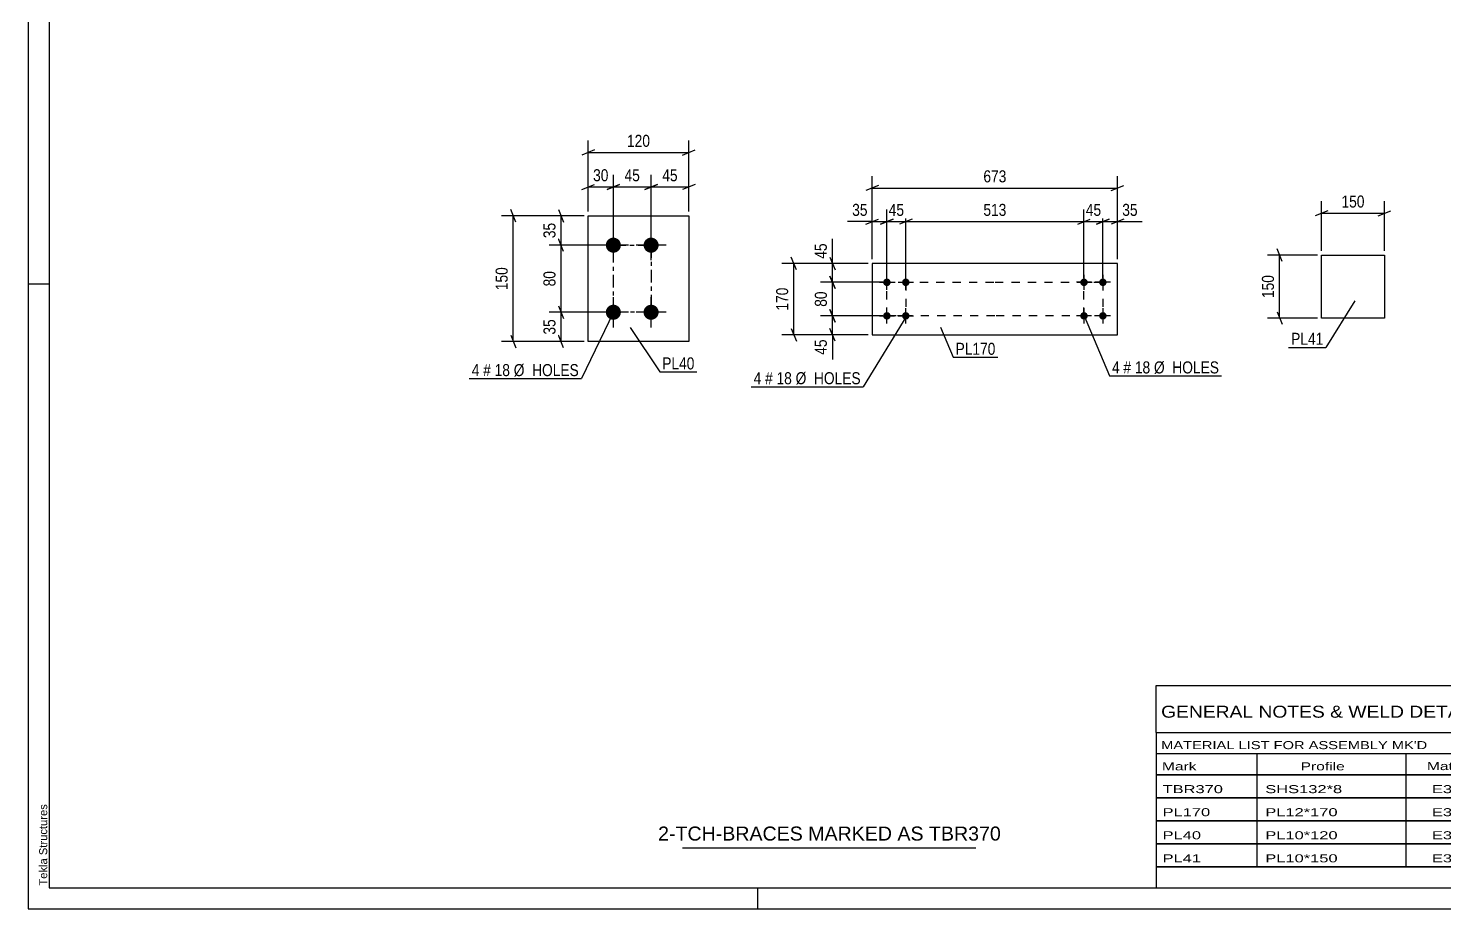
# Model space of a CAD drawing. Header units: millimetres. Extents: x 0 to 594, y 0 to 420.
# Drawn here: x 0 to 337.8, y 0 to 210 of the extents above; entities that cross this region are included whole.
import ezdxf

# ---------------------------------------------------------------- set-up
doc = ezdxf.new("R2010")
doc.units = ezdxf.units.MM
doc.linetypes.add('DXK_LINE_DOT2', pattern=[3.9198, 1.9599, -1.9599])
doc.linetypes.add('DXK_LINE_DOT3', pattern=[5.9187, 2.979, -0.9799, 0.9799, -0.9799])
doc.styles.add('Arial', font='ARIAL.TTF', dxfattribs={"height": 0.2})
doc.styles.add('Arial Narrow', font='ARIALN.TTF', dxfattribs={"height": 0.2})

# ---------------------------------------------------------------- blocks, each defined once
blk = doc.blocks.new('Unknown-580570375-1163')
at = {"color": 5, "linetype": 'Continuous'}
for p, q in [((0, 420), (0, 0)), ((5, 415), (5, 5)), ((5, 149), (0, 149)), ((5, 5), (589, 5)), ((174, 0), (174, 5)), ((0, 0), (594, 0))]:
    blk.add_line(p, q, dxfattribs=at)
at = {"color": 174, "linetype": 'Continuous', "style": 'Arial'}
blk.add_text('Tekla Structures', height=1.9102, rotation=90, dxfattribs=at).set_placement((4.5, 5.5))
blk = doc.blocks.new('Part-580570375-3837 - 3836')
at = {"color": 2, "linetype": 'Continuous'}
for p, q in [((230.46, 153.91), (201.26, 153.91)), ((201.26, 153.91), (201.26, 136.91)), ((259.76, 153.91), (230.56, 153.91)), ((259.76, 136.91), (259.76, 153.91)), ((201.26, 136.91), (230.46, 136.91)), ((230.56, 136.91), (259.76, 136.91))]:
    blk.add_line(p, q, dxfattribs=at)
blk = doc.blocks.new('Bolt-580570375-3838 - 3836')
at = {"linetype": 'Continuous'}
for points in [[(251.76, 148.51, -1), (251.76, 150.31, -1)], [(256.26, 148.51, -1), (256.26, 150.31, -1)], [(251.76, 140.51, -1), (251.76, 142.31, -1)], [(256.26, 140.51, -1), (256.26, 142.31, -1)]]:
    blk.add_hatch(color=1, dxfattribs=at).paths.add_polyline_path(points)
at = {"color": 1, "linetype": 'Continuous'}
for p, q in [((253.56, 149.41), (249.96, 149.41)), ((251.76, 151.21), (251.76, 147.61)), ((258.06, 149.41), (254.46, 149.41)), ((256.26, 151.21), (256.26, 147.61)), ((251.76, 143.21), (251.76, 139.61)), ((256.26, 143.21), (256.26, 139.61)), ((253.56, 141.41), (249.96, 141.41)), ((258.06, 141.41), (254.46, 141.41))]:
    blk.add_line(p, q, dxfattribs=at)
blk = doc.blocks.new('Bolt-580570375-3839 - 3836')
at = {"linetype": 'Continuous'}
for points in [[(204.76, 150.31, -1), (204.76, 148.51, -1)], [(209.26, 150.31, -1), (209.26, 148.51, -1)], [(204.76, 142.31, -1), (204.76, 140.51, -1)], [(209.26, 142.31, -1), (209.26, 140.51, -1)]]:
    blk.add_hatch(color=1, dxfattribs=at).paths.add_polyline_path(points)
at = {"color": 1, "linetype": 'Continuous'}
for p, q in [((202.96, 149.41), (206.56, 149.41)), ((204.76, 147.61), (204.76, 151.21)), ((207.46, 149.41), (211.06, 149.41)), ((209.26, 147.61), (209.26, 151.21)), ((204.76, 139.61), (204.76, 143.21)), ((209.26, 139.61), (209.26, 143.21)), ((202.96, 141.41), (206.56, 141.41)), ((207.46, 141.41), (211.06, 141.41))]:
    blk.add_line(p, q, dxfattribs=at)
blk = doc.blocks.new('Bolt-580570375-2273 - 2211')
at = {"linetype": 'Continuous'}
for points in [[(139.52, 156.47, -1), (139.52, 160.07, -1)], [(148.52, 156.47, -1), (148.52, 160.07, -1)], [(139.52, 140.47, -1), (139.52, 144.07, -1)], [(148.52, 140.47, -1), (148.52, 144.07, -1)]]:
    blk.add_hatch(color=1, dxfattribs=at).paths.add_polyline_path(points)
at = {"color": 1, "linetype": 'Continuous'}
for p, q in [((139.52, 154.67), (139.52, 161.87)), ((148.52, 154.67), (148.52, 161.87)), ((143.12, 158.27), (135.92, 158.27)), ((152.12, 158.27), (144.92, 158.27)), ((139.52, 138.67), (139.52, 145.87)), ((148.52, 138.67), (148.52, 145.87)), ((143.12, 142.27), (135.92, 142.27)), ((152.12, 142.27), (144.92, 142.27))]:
    blk.add_line(p, q, dxfattribs=at)
blk = doc.blocks.new('Part-580570375-2278 - 2211')
at = {"color": 2, "linetype": 'Continuous'}
for p, q in [((133.52, 135.27), (133.52, 165.27)), ((133.52, 165.27), (157.52, 165.27)), ((157.52, 165.27), (157.52, 135.27)), ((157.52, 135.27), (133.52, 135.27))]:
    blk.add_line(p, q, dxfattribs=at)
blk = doc.blocks.new('Part-580570375-2441 - 2435')
at = {"color": 2, "linetype": 'Continuous'}
for p, q in [((308.41, 140.9), (308.41, 155.9)), ((308.41, 155.9), (323.41, 155.9)), ((323.41, 155.9), (323.41, 140.9)), ((323.41, 140.9), (308.41, 140.9))]:
    blk.add_line(p, q, dxfattribs=at)
blk = doc.blocks.new('Rectangle-580570375-4526 - 3836')
at = {"color": 1, "linetype": 'DXK_LINE_DOT2'}
for p, q in [((204.76, 149.41), (230.46, 149.41)), ((204.76, 141.41), (204.76, 149.41)), ((230.56, 149.41), (256.26, 149.41)), ((256.26, 149.41), (256.26, 141.41)), ((230.46, 141.41), (204.76, 141.41)), ((256.26, 141.41), (230.56, 141.41))]:
    blk.add_line(p, q, dxfattribs=at)
blk = doc.blocks.new('Rectangle-580570375-2419 - 2211')
at = {"color": 1, "linetype": 'DXK_LINE_DOT3'}
blk.add_lwpolyline([(139.52, 158.27), (148.52, 158.27), (148.52, 142.27), (139.52, 142.27), (139.52, 158.27)], close=True, dxfattribs=at)
blk = doc.blocks.new('Rectangle-580570375-4536 - 3836')
at = {"color": 1, "linetype": 'DXK_LINE_DOT2'}
for p, q in [((204.76, 149.41), (209.26, 149.41)), ((204.76, 141.41), (204.76, 149.41)), ((209.26, 149.41), (209.26, 141.41)), ((209.26, 141.41), (204.76, 141.41))]:
    blk.add_line(p, q, dxfattribs=at)
blk = doc.blocks.new('Rectangle-580570375-4546 - 3836')
at = {"color": 1, "linetype": 'DXK_LINE_DOT2'}
for p, q in [((251.76, 149.41), (256.26, 149.41)), ((251.76, 141.41), (251.76, 149.41)), ((256.26, 149.41), (256.26, 141.41)), ((256.26, 141.41), (251.76, 141.41))]:
    blk.add_line(p, q, dxfattribs=at)
blk = doc.blocks.new('StraightDimension-580570375-3903 - 3836')
at = {"color": 7, "linetype": 'Continuous'}
for p, q in [((256.26, 150.41), (256.26, 166.76)), ((259.76, 154.91), (259.76, 166.76)), ((254.76, 163.31), (257.76, 164.51)), ((256.26, 163.91), (259.76, 163.91)), ((261.26, 164.51), (258.26, 163.31))]:
    blk.add_line(p, q, dxfattribs=at)
at = {"color": 0}
blk.add_wipeout([(265.15, 164.66), (265.15, 168.86), (260.29, 168.86), (260.29, 164.66)], dxfattribs=at)
at = {"color": 7, "linetype": 'Continuous'}
blk.add_line((259.76, 163.91), (265.67, 163.91), dxfattribs=at)
blk.add_line((259.76, 163.91), (265.67, 163.91), dxfattribs=at)
at = {"color": 3, "style": 'Arial Narrow'}
blk.add_text('35', height=2.863, dxfattribs=at).set_placement((260.89, 165.26))
blk = doc.blocks.new('StraightDimension-580570375-3904 - 3836')
at = {"color": 7, "linetype": 'Continuous'}
for p, q in [((251.76, 150.41), (251.76, 166.76)), ((256.26, 150.41), (256.26, 166.76)), ((250.26, 163.31), (253.26, 164.51)), ((251.76, 163.91), (256.26, 163.91)), ((257.76, 164.51), (254.76, 163.31))]:
    blk.add_line(p, q, dxfattribs=at)
at = {"color": 0}
blk.add_wipeout([(256.44, 164.66), (256.44, 168.86), (251.59, 168.86), (251.59, 164.66)], dxfattribs=at)
at = {"color": 3, "style": 'Arial Narrow'}
blk.add_text('45', height=2.863, dxfattribs=at).set_placement((252.19, 165.26))
blk = doc.blocks.new('StraightDimension-580570375-3905 - 3836')
at = {"color": 7, "linetype": 'Continuous'}
for p, q in [((209.26, 150.41), (209.26, 166.76)), ((251.76, 150.41), (251.76, 166.76)), ((210.76, 164.51), (207.76, 163.31)), ((209.26, 163.91), (251.76, 163.91)), ((250.26, 163.31), (253.26, 164.51))]:
    blk.add_line(p, q, dxfattribs=at)
at = {"color": 0}
blk.add_wipeout([(233.86, 164.66), (233.86, 168.86), (227.17, 168.86), (227.17, 164.66)], dxfattribs=at)
at = {"color": 3, "style": 'Arial Narrow'}
blk.add_text('513', height=2.863, dxfattribs=at).set_placement((227.77, 165.26))
blk = doc.blocks.new('StraightDimension-580570375-3906 - 3836')
at = {"color": 7, "linetype": 'Continuous'}
for p, q in [((204.76, 150.41), (204.76, 166.76)), ((209.26, 150.41), (209.26, 166.76)), ((203.26, 163.31), (206.26, 164.51)), ((204.76, 163.91), (209.26, 163.91)), ((210.76, 164.51), (207.76, 163.31))]:
    blk.add_line(p, q, dxfattribs=at)
at = {"color": 0}
blk.add_wipeout([(209.44, 164.66), (209.44, 168.86), (204.59, 168.86), (204.59, 164.66)], dxfattribs=at)
at = {"color": 3, "style": 'Arial Narrow'}
blk.add_text('45', height=2.863, dxfattribs=at).set_placement((205.19, 165.26))
blk = doc.blocks.new('StraightDimension-580570375-3907 - 3836')
at = {"color": 7, "linetype": 'Continuous'}
for p, q in [((201.26, 154.91), (201.26, 166.76)), ((204.76, 150.41), (204.76, 166.76)), ((199.76, 163.31), (202.76, 164.51)), ((201.26, 163.91), (204.76, 163.91)), ((206.26, 164.51), (203.26, 163.31))]:
    blk.add_line(p, q, dxfattribs=at)
at = {"color": 0}
blk.add_wipeout([(200.74, 164.66), (200.74, 168.86), (195.88, 168.86), (195.88, 164.66)], dxfattribs=at)
at = {"color": 7, "linetype": 'Continuous'}
blk.add_line((201.26, 163.91), (195.36, 163.91), dxfattribs=at)
blk.add_line((201.26, 163.91), (195.36, 163.91), dxfattribs=at)
at = {"color": 3, "style": 'Arial Narrow'}
blk.add_text('35', height=2.863, dxfattribs=at).set_placement((196.48, 165.26))
blk = doc.blocks.new('StraightDimension-580570375-3997 - 3836')
at = {"color": 7, "linetype": 'Continuous'}
for p, q in [((202.76, 172.51), (199.76, 171.31)), ((201.26, 154.91), (201.26, 174.76)), ((258.26, 171.31), (261.26, 172.51)), ((259.76, 154.91), (259.76, 174.76)), ((201.26, 171.91), (259.76, 171.91))]:
    blk.add_line(p, q, dxfattribs=at)
at = {"color": 0}
blk.add_wipeout([(233.86, 172.66), (233.86, 176.86), (227.17, 176.86), (227.17, 172.66)], dxfattribs=at)
at = {"color": 3, "style": 'Arial Narrow'}
blk.add_text('673', height=2.863, dxfattribs=at).set_placement((227.77, 173.26))
blk = doc.blocks.new('StraightDimension-580570375-4013 - 3836')
at = {"color": 7, "linetype": 'Continuous'}
for p, q in [((183.16, 152.41), (181.96, 155.41)), ((200.26, 153.91), (179.71, 153.91)), ((182.56, 136.91), (182.56, 153.91)), ((200.26, 136.91), (179.71, 136.91)), ((181.96, 138.41), (183.16, 135.41))]:
    blk.add_line(p, q, dxfattribs=at)
at = {"color": 0}
blk.add_wipeout([(181.81, 148.75), (177.61, 148.75), (177.61, 142.07), (181.81, 142.07)], dxfattribs=at)
at = {"color": 3, "style": 'Arial Narrow'}
blk.add_text('170', height=2.863, rotation=90.0002, dxfattribs=at).set_placement((181.21, 142.67))
blk = doc.blocks.new('StraightDimension-580570375-4504 - 3836')
at = {"color": 7, "linetype": 'Continuous'}
for p, q in [((191.18, 155.41), (192.38, 152.41)), ((200.26, 153.91), (188.93, 153.91)), ((191.78, 149.41), (191.78, 153.91)), ((203.76, 149.41), (188.93, 149.41)), ((192.38, 147.91), (191.18, 150.91))]:
    blk.add_line(p, q, dxfattribs=at)
at = {"color": 0}
blk.add_wipeout([(191.03, 159.29), (186.83, 159.29), (186.83, 154.44), (191.03, 154.44)], dxfattribs=at)
at = {"color": 7, "linetype": 'Continuous'}
blk.add_line((191.78, 153.91), (191.78, 159.82), dxfattribs=at)
blk.add_line((191.78, 153.91), (191.78, 159.82), dxfattribs=at)
at = {"color": 3, "style": 'Arial Narrow'}
blk.add_text('45', height=2.863, rotation=90.0002, dxfattribs=at).set_placement((190.43, 155.04))
blk = doc.blocks.new('StraightDimension-580570375-4505 - 3836')
at = {"color": 7, "linetype": 'Continuous'}
for p, q in [((203.76, 149.41), (188.93, 149.41)), ((191.18, 150.91), (192.38, 147.91)), ((191.78, 141.41), (191.78, 149.41)), ((192.38, 139.91), (191.18, 142.91)), ((203.76, 141.41), (188.93, 141.41))]:
    blk.add_line(p, q, dxfattribs=at)
at = {"color": 0}
blk.add_wipeout([(191.03, 147.84), (186.83, 147.84), (186.83, 142.98), (191.03, 142.98)], dxfattribs=at)
at = {"color": 3, "style": 'Arial Narrow'}
blk.add_text('80', height=2.863, rotation=90.0002, dxfattribs=at).set_placement((190.43, 143.58))
blk = doc.blocks.new('StraightDimension-580570375-4506 - 3836')
at = {"color": 7, "linetype": 'Continuous'}
for p, q in [((191.18, 142.91), (192.38, 139.91)), ((203.76, 141.41), (188.93, 141.41)), ((191.78, 136.91), (191.78, 141.41)), ((200.26, 136.91), (188.93, 136.91)), ((192.38, 135.41), (191.18, 138.41))]:
    blk.add_line(p, q, dxfattribs=at)
at = {"color": 0}
blk.add_wipeout([(191.03, 136.39), (186.83, 136.39), (186.83, 131.53), (191.03, 131.53)], dxfattribs=at)
at = {"color": 7, "linetype": 'Continuous'}
blk.add_line((191.78, 136.91), (191.78, 131.01), dxfattribs=at)
blk.add_line((191.78, 136.91), (191.78, 131.01), dxfattribs=at)
at = {"color": 3, "style": 'Arial Narrow'}
blk.add_text('45', height=2.863, rotation=90.0002, dxfattribs=at).set_placement((190.43, 132.13))
blk = doc.blocks.new('StraightDimension-580570375-2321 - 2211')
at = {"color": 7, "linetype": 'Continuous'}
for p, q in [((138.02, 171.57), (141.02, 172.77)), ((139.52, 159.27), (139.52, 175.02)), ((150.02, 172.77), (147.02, 171.57)), ((148.52, 159.27), (148.52, 175.02)), ((139.52, 172.17), (148.52, 172.17))]:
    blk.add_line(p, q, dxfattribs=at)
at = {"color": 0}
blk.add_wipeout([(146.45, 172.92), (146.45, 177.12), (141.59, 177.12), (141.59, 172.92)], dxfattribs=at)
at = {"color": 3, "style": 'Arial Narrow'}
blk.add_text('45', height=2.863, dxfattribs=at).set_placement((142.19, 173.52))
blk = doc.blocks.new('StraightDimension-580570375-2305 - 2211')
at = {"color": 7, "linetype": 'Continuous'}
for p, q in [((132.02, 171.57), (135.02, 172.77)), ((133.52, 166.27), (133.52, 175.02)), ((141.02, 172.77), (138.02, 171.57)), ((139.52, 159.27), (139.52, 175.02)), ((133.52, 172.17), (139.52, 172.17))]:
    blk.add_line(p, q, dxfattribs=at)
at = {"color": 0}
blk.add_wipeout([(138.95, 172.92), (138.95, 177.12), (134.09, 177.12), (134.09, 172.92)], dxfattribs=at)
at = {"color": 3, "style": 'Arial Narrow'}
blk.add_text('30', height=2.863, dxfattribs=at).set_placement((134.69, 173.52))
blk = doc.blocks.new('StraightDimension-580570375-2282 - 2211')
at = {"color": 7, "linetype": 'Continuous'}
for p, q in [((133.52, 166.27), (133.52, 183.23)), ((157.52, 166.27), (157.52, 183.23)), ((135.02, 180.98), (132.02, 179.78)), ((133.52, 180.38), (157.52, 180.38)), ((156.02, 179.78), (159.02, 180.98))]:
    blk.add_line(p, q, dxfattribs=at)
at = {"color": 0}
blk.add_wipeout([(148.86, 181.13), (148.86, 185.33), (142.18, 185.33), (142.18, 181.13)], dxfattribs=at)
at = {"color": 3, "style": 'Arial Narrow'}
blk.add_text('120', height=2.863, dxfattribs=at).set_placement((142.78, 181.73))
blk = doc.blocks.new('StraightDimension-580570375-2334 - 2211')
at = {"color": 7, "linetype": 'Continuous'}
for p, q in [((147.02, 171.57), (150.02, 172.77)), ((148.52, 159.27), (148.52, 175.02)), ((159.02, 172.77), (156.02, 171.57)), ((157.52, 166.27), (157.52, 175.02)), ((148.52, 172.17), (157.52, 172.17))]:
    blk.add_line(p, q, dxfattribs=at)
at = {"color": 0}
blk.add_wipeout([(155.45, 172.92), (155.45, 177.12), (150.59, 177.12), (150.59, 172.92)], dxfattribs=at)
at = {"color": 3, "style": 'Arial Narrow'}
blk.add_text('45', height=2.863, dxfattribs=at).set_placement((151.19, 173.52))
blk = doc.blocks.new('StraightDimension-580570375-2354 - 2211')
at = {"color": 7, "linetype": 'Continuous'}
for p, q in [((116.26, 163.77), (115.06, 166.77)), ((132.52, 165.27), (112.81, 165.27)), ((115.66, 135.27), (115.66, 165.27)), ((132.52, 135.27), (112.81, 135.27)), ((115.06, 136.77), (116.26, 133.77))]:
    blk.add_line(p, q, dxfattribs=at)
at = {"color": 0}
blk.add_wipeout([(114.91, 153.62), (110.71, 153.62), (110.71, 146.93), (114.91, 146.93)], dxfattribs=at)
at = {"color": 3, "style": 'Arial Narrow'}
blk.add_text('150', height=2.863, rotation=90.0002, dxfattribs=at).set_placement((114.31, 147.53))
blk = doc.blocks.new('StraightDimension-580570375-2374 - 2211')
at = {"color": 7, "linetype": 'Continuous'}
for p, q in [((127.66, 156.77), (126.46, 159.77)), ((138.52, 158.27), (124.21, 158.27)), ((127.06, 142.27), (127.06, 158.27)), ((138.52, 142.27), (124.21, 142.27)), ((126.46, 143.77), (127.66, 140.77))]:
    blk.add_line(p, q, dxfattribs=at)
at = {"color": 0}
blk.add_wipeout([(126.31, 152.7), (122.11, 152.7), (122.11, 147.84), (126.31, 147.84)], dxfattribs=at)
at = {"color": 3, "style": 'Arial Narrow'}
blk.add_text('80', height=2.863, rotation=90.0002, dxfattribs=at).set_placement((125.71, 148.44))
blk = doc.blocks.new('StraightDimension-580570375-2387 - 2211')
at = {"color": 7, "linetype": 'Continuous'}
for p, q in [((126.46, 166.77), (127.66, 163.77)), ((132.52, 165.27), (124.21, 165.27)), ((127.06, 158.27), (127.06, 165.27)), ((127.66, 156.77), (126.46, 159.77)), ((138.52, 158.27), (124.21, 158.27))]:
    blk.add_line(p, q, dxfattribs=at)
at = {"color": 0}
blk.add_wipeout([(126.31, 164.2), (122.11, 164.2), (122.11, 159.34), (126.31, 159.34)], dxfattribs=at)
at = {"color": 3, "style": 'Arial Narrow'}
blk.add_text('35', height=2.863, rotation=90.0002, dxfattribs=at).set_placement((125.71, 159.94))
blk = doc.blocks.new('StraightDimension-580570375-2403 - 2211')
at = {"color": 7, "linetype": 'Continuous'}
for p, q in [((138.52, 142.27), (124.21, 142.27)), ((126.46, 143.77), (127.66, 140.77)), ((127.06, 135.27), (127.06, 142.27)), ((132.52, 135.27), (124.21, 135.27)), ((127.66, 133.77), (126.46, 136.77))]:
    blk.add_line(p, q, dxfattribs=at)
at = {"color": 0}
blk.add_wipeout([(126.31, 141.2), (122.11, 141.2), (122.11, 136.34), (126.31, 136.34)], dxfattribs=at)
at = {"color": 3, "style": 'Arial Narrow'}
blk.add_text('35', height=2.863, rotation=90.0002, dxfattribs=at).set_placement((125.71, 136.94))
blk = doc.blocks.new('StraightDimension-580570375-2443 - 2435')
at = {"color": 7, "linetype": 'Continuous'}
for p, q in [((307.41, 155.9), (295.56, 155.9)), ((299.01, 154.4), (297.81, 157.4)), ((298.41, 140.9), (298.41, 155.9)), ((297.81, 142.4), (299.01, 139.4)), ((307.41, 140.9), (295.56, 140.9))]:
    blk.add_line(p, q, dxfattribs=at)
at = {"color": 0}
blk.add_wipeout([(297.66, 151.74), (293.46, 151.74), (293.46, 145.06), (297.66, 145.06)], dxfattribs=at)
at = {"color": 3, "style": 'Arial Narrow'}
blk.add_text('150', height=2.863, rotation=90.0002, dxfattribs=at).set_placement((297.06, 145.66))
blk = doc.blocks.new('StraightDimension-580570375-2452 - 2435')
at = {"color": 7, "linetype": 'Continuous'}
for p, q in [((309.91, 166.5), (306.91, 165.3)), ((308.41, 156.9), (308.41, 168.75)), ((308.41, 165.9), (323.41, 165.9)), ((321.91, 165.3), (324.91, 166.5)), ((323.41, 156.9), (323.41, 168.75))]:
    blk.add_line(p, q, dxfattribs=at)
at = {"color": 0}
blk.add_wipeout([(319.26, 166.65), (319.26, 170.85), (312.57, 170.85), (312.57, 166.65)], dxfattribs=at)
at = {"color": 3, "style": 'Arial Narrow'}
blk.add_text('150', height=2.863, dxfattribs=at).set_placement((313.17, 167.25))
blk = doc.blocks.new('Unknown-580570375-5280')
at = {"color": 7, "linetype": 'Continuous'}
for p, q in [((269, 53.25), (429, 53.25)), ((269, 42), (269, 53.25)), ((429, 53.25), (429, 42)), ((269, 42), (429, 42)), ((269, 42), (269, 37)), ((429, 42), (429, 37)), ((269, 37), (429, 37)), ((269, 37), (269, 32)), ((293, 37), (293, 32)), ((328.5, 37), (328.5, 32)), ((354.5, 37), (354.5, 32)), ((367.5, 37), (367.5, 32)), ((385, 37), (385, 32)), ((407, 37), (407, 32)), ((429, 37), (429, 32)), ((269, 32), (429, 32)), ((269, 31.95), (269, 26.55)), ((269, 31.95), (429, 31.95)), ((293, 32), (293, 26.5)), ((328.5, 32), (328.5, 26.5)), ((354.5, 32), (354.5, 26.5)), ((367.5, 32), (367.5, 26.5)), ((385, 32), (385, 26.5)), ((407, 32), (407, 26.5)), ((429, 31.95), (429, 26.55)), ((269, 26.55), (429, 26.55)), ((269, 26.45), (269, 21.05)), ((269, 26.45), (429, 26.45)), ((293, 26.5), (293, 21)), ((328.5, 26.5), (328.5, 21)), ((354.5, 26.5), (354.5, 21)), ((367.5, 26.5), (367.5, 21)), ((385, 26.5), (385, 21)), ((407, 26.5), (407, 21)), ((429, 26.45), (429, 21.05)), ((269, 21.05), (429, 21.05)), ((269, 20.95), (269, 15.55)), ((269, 20.95), (429, 20.95)), ((293, 21), (293, 15.5)), ((328.5, 21), (328.5, 15.5)), ((354.5, 21), (354.5, 15.5)), ((367.5, 21), (367.5, 15.5)), ((385, 21), (385, 15.5)), ((407, 21), (407, 15.5)), ((429, 20.95), (429, 15.55)), ((269, 15.55), (429, 15.55)), ((269, 15.45), (269, 10.05)), ((269, 15.45), (429, 15.45)), ((293, 15.5), (293, 10)), ((328.5, 15.5), (328.5, 10)), ((354.5, 15.5), (354.5, 10)), ((367.5, 15.5), (367.5, 10)), ((385, 15.5), (385, 10)), ((407, 15.5), (407, 10)), ((429, 15.45), (429, 10.05)), ((269, 10.05), (429, 10.05)), ((269, 10), (429, 10)), ((269, 10), (269, 5)), ((385, 10), (385, 5)), ((407, 10), (407, 5)), ((429, 10), (429, 5)), ((269, 5), (429, 5))]:
    blk.add_line(p, q, dxfattribs=at)
at = {"color": 7, "style": 'Arial Narrow'}
for s, height, width, p in [('GENERAL NOTES & WELD DETAILS :', 2.8633, 1.4, (270.15, 45.56)), ('REFER TYP DRAWING TYP-01', 1.9089, 1.6, (353.7, 45.66)), ("MATERIAL LIST FOR ASSEMBLY MK'D", 1.9089, 1.6, (270.15, 38.06)), ('TBR370', 1.909, 1.794707, (361.59, 37.97)), ('2', 1.91, 1.794707, (391.08, 38.06)), ('No. Required', 1.9089, 1.6, (400.41, 38.06)), ('Mark', 1.909, 1.7, (270.34, 33)), ('Profile', 1.909, 1.7, (303.41, 33)), ('Material', 1.909, 1.7, (333.54, 33.06)), ('No.', 1.909, 1.7, (358.5, 33.06)), ('Length', 1.909, 1.7, (369, 33.06)), ('Area', 1.909, 1.7, (391.5, 33.06)), ('Weight', 1.909, 1.7, (411, 33.06))]:
    blk.add_text(s, height=height, dxfattribs=dict(at, width=width)).set_placement(p)
at = {"color": 7, "linetype": 'Continuous', "style": 'Arial Narrow'}
for s, height, width, p in [('TBR370', 1.909, 1.794707, (270.5, 27.56)), ('SHS132*8', 1.909, 1.794707, (295, 27.56)), ('E350', 1.909, 1.794707, (334.74, 27.56)), ('1', 1.91, 1.794707, (358.86, 27.56)), ('5674', 1.909, 1.794707, (371.58, 27.56)), ('3.0', 1.909, 1.794707, (395.32, 27.56)), ('176.2', 1.909, 1.794707, (411.96, 27.56)), ('PL170', 1.909, 1.794707, (270.5, 22.06)), ('PL12*170', 1.909, 1.794707, (295, 22.06)), ('E350', 1.909, 1.794707, (334.74, 22.06)), ('1', 1.91, 1.794707, (358.86, 22.06)), ('673', 1.909, 1.794707, (373.77, 22.06)), ('0.2', 1.909, 1.794707, (395.32, 22.06)), ('10.8', 1.909, 1.794707, (414.14, 22.06)), ('PL40', 1.909, 1.794707, (270.5, 16.56)), ('PL10*120', 1.909, 1.794707, (295, 16.56)), ('E350', 1.909, 1.794707, (334.74, 16.56)), ('4', 1.91, 1.794707, (358.86, 16.56)), ('150', 1.909, 1.794707, (373.77, 16.56)), ('0.0', 1.909, 1.794707, (395.32, 16.56)), ('5.7', 1.909, 1.794707, (416.33, 16.56)), ('PL41', 1.909, 1.794707, (270.5, 11.06)), ('PL10*150', 1.909, 1.794707, (295, 11.06)), ('E350', 1.909, 1.794707, (334.74, 11.06)), ('2', 1.91, 1.794707, (358.86, 11.06)), ('150', 1.909, 1.794707, (373.77, 11.06)), ('0.1', 1.909, 1.794707, (395.32, 11.06)), ('3.5', 1.909, 1.794707, (416.33, 11.06)), ('Total', 1.909, 1.7, (371.33, 6.5)), ('3.5', 1.909, 1.794707, (394.83, 6.5)), ('196.2', 1.909, 1.794707, (411.96, 6.5))]:
    blk.add_text(s, height=height, dxfattribs=dict(at, width=width)).set_placement(p)
blk = doc.blocks.new('Unknown-580570375-5281')
at = {"color": 7, "linetype": 'Continuous'}
blk.add_line((156, 14.5), (226, 14.5), dxfattribs=at)
at = {"color": 7, "style": 'Arial'}
blk.add_text('2-TCH-BRACES MARKED AS TBR370', height=3.3428, dxfattribs=at).set_placement((150.19, 16.25))
blk = doc.blocks.new('Mark-580570375-4026 - 3836')
at = {"color": 0}
blk.add_wipeout([(260.26, 127.68), (260.26, 130.68), (258.44, 130.68), (258.44, 127.68)], dxfattribs=at)
blk.add_wipeout([(260.26, 127.68), (260.26, 130.68), (258.44, 130.68), (258.44, 127.68)], dxfattribs=at)
at = {"color": 7, "linetype": 'Continuous'}
blk.add_line((251.79, 141.39), (257.84, 127.08), dxfattribs=at)
at = {"color": 0}
blk.add_wipeout([(262.99, 127.68), (262.99, 130.68), (261.16, 130.68), (261.16, 127.68)], dxfattribs=at)
blk.add_wipeout([(262.99, 127.68), (262.99, 130.68), (261.16, 130.68), (261.16, 127.68)], dxfattribs=at)
at = {"color": 3, "style": 'Arial Narrow'}
blk.add_text('4', height=2.86, dxfattribs=at).set_placement((258.44, 127.68))
at = {"color": 0}
blk.add_wipeout([(267.55, 127.68), (267.55, 130.68), (263.89, 130.68), (263.89, 127.68)], dxfattribs=at)
blk.add_wipeout([(267.55, 127.68), (267.55, 130.68), (263.89, 130.68), (263.89, 127.68)], dxfattribs=at)
at = {"color": 3, "style": 'Arial Narrow'}
blk.add_text('#', height=2.86, dxfattribs=at).set_placement((261.16, 127.68))
at = {"color": 0}
blk.add_wipeout([(283.98, 127.68), (283.98, 130.68), (268.45, 130.68), (268.45, 127.68)], dxfattribs=at)
blk.add_wipeout([(283.98, 127.68), (283.98, 130.68), (268.45, 130.68), (268.45, 127.68)], dxfattribs=at)
at = {"color": 7, "linetype": 'Continuous'}
blk.add_line((257.84, 127.08), (284.58, 127.08), dxfattribs=at)
at = {"color": 3, "style": 'Arial Narrow'}
for s, p in [('18', (263.89, 127.68)), ('Ø  HOLES', (268.45, 127.68))]:
    blk.add_text(s, height=2.863, dxfattribs=at).set_placement(p)
blk = doc.blocks.new('Mark-580570375-4027 - 3836')
at = {"color": 0}
blk.add_wipeout([(174.81, 125.11), (174.81, 128.11), (172.98, 128.11), (172.98, 125.11)], dxfattribs=at)
blk.add_wipeout([(174.81, 125.11), (174.81, 128.11), (172.98, 128.11), (172.98, 125.11)], dxfattribs=at)
blk.add_wipeout([(177.53, 125.11), (177.53, 128.11), (175.71, 128.11), (175.71, 125.11)], dxfattribs=at)
blk.add_wipeout([(177.53, 125.11), (177.53, 128.11), (175.71, 128.11), (175.71, 125.11)], dxfattribs=at)
at = {"color": 3, "style": 'Arial Narrow'}
blk.add_text('4', height=2.86, dxfattribs=at).set_placement((172.98, 125.11))
at = {"color": 0}
blk.add_wipeout([(182.09, 125.11), (182.09, 128.11), (178.43, 128.11), (178.43, 125.11)], dxfattribs=at)
blk.add_wipeout([(182.09, 125.11), (182.09, 128.11), (178.43, 128.11), (178.43, 125.11)], dxfattribs=at)
at = {"color": 3, "style": 'Arial Narrow'}
blk.add_text('#', height=2.86, dxfattribs=at).set_placement((175.71, 125.11))
at = {"color": 0}
blk.add_wipeout([(198.52, 125.11), (198.52, 128.11), (182.99, 128.11), (182.99, 125.11)], dxfattribs=at)
blk.add_wipeout([(198.52, 125.11), (198.52, 128.11), (182.99, 128.11), (182.99, 125.11)], dxfattribs=at)
at = {"color": 7, "linetype": 'Continuous'}
for p in [(209.53, 141.48), (172.38, 124.51)]:
    blk.add_line(p, (199.12, 124.51), dxfattribs=at)
at = {"color": 3, "style": 'Arial Narrow'}
for s, p in [('18', (178.43, 125.11)), ('Ø  HOLES', (182.99, 125.11))]:
    blk.add_text(s, height=2.863, dxfattribs=at).set_placement(p)
blk = doc.blocks.new('Mark-580570375-4556 - 3836')
at = {"color": 0}
blk.add_wipeout([(230.64, 132.12), (230.64, 135.12), (221.14, 135.12), (221.14, 132.12)], dxfattribs=at)
blk.add_wipeout([(230.64, 132.12), (230.64, 135.12), (221.14, 135.12), (221.14, 132.12)], dxfattribs=at)
at = {"color": 30, "linetype": 'Continuous'}
for p, q in [((217.52, 138.74), (220.54, 131.52)), ((220.54, 131.52), (231.24, 131.52))]:
    blk.add_line(p, q, dxfattribs=at)
at = {"color": 3, "style": 'Arial Narrow'}
blk.add_text('PL170', height=2.863, dxfattribs=at).set_placement((221.14, 132.12))
blk = doc.blocks.new('Mark-580570375-2269 - 2211')
at = {"color": 0}
blk.add_wipeout([(107.58, 127.04), (107.58, 130.04), (105.75, 130.04), (105.75, 127.04)], dxfattribs=at)
blk.add_wipeout([(107.58, 127.04), (107.58, 130.04), (105.75, 130.04), (105.75, 127.04)], dxfattribs=at)
blk.add_wipeout([(110.31, 127.04), (110.31, 130.04), (108.48, 130.04), (108.48, 127.04)], dxfattribs=at)
blk.add_wipeout([(110.31, 127.04), (110.31, 130.04), (108.48, 130.04), (108.48, 127.04)], dxfattribs=at)
at = {"color": 3, "style": 'Arial Narrow'}
blk.add_text('4', height=2.86, dxfattribs=at).set_placement((105.75, 127.04))
at = {"color": 0}
blk.add_wipeout([(114.87, 127.04), (114.87, 130.04), (111.21, 130.04), (111.21, 127.04)], dxfattribs=at)
blk.add_wipeout([(114.87, 127.04), (114.87, 130.04), (111.21, 130.04), (111.21, 127.04)], dxfattribs=at)
at = {"color": 3, "style": 'Arial Narrow'}
blk.add_text('#', height=2.86, dxfattribs=at).set_placement((108.48, 127.04))
at = {"color": 0}
blk.add_wipeout([(131.29, 127.04), (131.29, 130.04), (115.77, 130.04), (115.77, 127.04)], dxfattribs=at)
blk.add_wipeout([(131.29, 127.04), (131.29, 130.04), (115.77, 130.04), (115.77, 127.04)], dxfattribs=at)
at = {"color": 7, "linetype": 'Continuous'}
for p in [(139.52, 142.27), (105.15, 126.44)]:
    blk.add_line(p, (131.89, 126.44), dxfattribs=at)
at = {"color": 3, "style": 'Arial Narrow'}
for s, p in [('18', (111.21, 127.04)), ('Ø  HOLES', (115.77, 127.04))]:
    blk.add_text(s, height=2.863, dxfattribs=at).set_placement(p)
blk = doc.blocks.new('Mark-580570375-2274 - 2211')
at = {"color": 0}
blk.add_wipeout([(158.86, 128.64), (158.86, 131.64), (151.18, 131.64), (151.18, 128.64)], dxfattribs=at)
blk.add_wipeout([(158.86, 128.64), (158.86, 131.64), (151.18, 131.64), (151.18, 128.64)], dxfattribs=at)
at = {"color": 30, "linetype": 'Continuous'}
for p, q in [((143.51, 138.62), (150.58, 128.04)), ((150.58, 128.04), (159.46, 128.04))]:
    blk.add_line(p, q, dxfattribs=at)
at = {"color": 3, "style": 'Arial Narrow'}
blk.add_text('PL40', height=2.863, dxfattribs=at).set_placement((151.18, 128.64))
blk = doc.blocks.new('Mark-580570375-2437 - 2435')
at = {"color": 0}
blk.add_wipeout([(308.84, 134.5), (308.84, 137.5), (301.16, 137.5), (301.16, 134.5)], dxfattribs=at)
blk.add_wipeout([(308.84, 134.5), (308.84, 137.5), (301.16, 137.5), (301.16, 134.5)], dxfattribs=at)
at = {"color": 30, "linetype": 'Continuous'}
for p in [(316.32, 144.99), (300.56, 133.9)]:
    blk.add_line(p, (309.44, 133.9), dxfattribs=at)
at = {"color": 3, "style": 'Arial Narrow'}
blk.add_text('PL41', height=2.863, dxfattribs=at).set_placement((301.16, 134.5))

msp = doc.modelspace()

# ---------------------------------------------------------------- block references
for name in ['Unknown-580570375-1163', 'Part-580570375-2278 - 2211', 'Bolt-580570375-2273 - 2211', 'Rectangle-580570375-2419 - 2211', 'Part-580570375-2441 - 2435', 'Part-580570375-3837 - 3836', 'Bolt-580570375-3839 - 3836', 'Rectangle-580570375-4526 - 3836', 'Rectangle-580570375-4536 - 3836', 'Bolt-580570375-3838 - 3836', 'Rectangle-580570375-4546 - 3836', 'Unknown-580570375-5280', 'Unknown-580570375-5281']:
    msp.add_blockref(name, (0, 0))

# ---------------------------------------------------------------- next in the draw order: block references
for name in ['StraightDimension-580570375-2321 - 2211', 'StraightDimension-580570375-3903 - 3836', 'StraightDimension-580570375-2443 - 2435', 'Mark-580570375-2274 - 2211', 'Mark-580570375-4556 - 3836', 'Mark-580570375-4026 - 3836']:
    msp.add_blockref(name, (0, 0))

# ---------------------------------------------------------------- next in the draw order: block references
for name in ['StraightDimension-580570375-2305 - 2211', 'StraightDimension-580570375-2452 - 2435', 'StraightDimension-580570375-3904 - 3836', 'Mark-580570375-2437 - 2435']:
    msp.add_blockref(name, (0, 0))

# ---------------------------------------------------------------- next in the draw order: block references
for name in ['StraightDimension-580570375-2282 - 2211', 'StraightDimension-580570375-3905 - 3836']:
    msp.add_blockref(name, (0, 0))

# ---------------------------------------------------------------- next in the draw order: block references
for name in ['StraightDimension-580570375-2334 - 2211', 'StraightDimension-580570375-2354 - 2211', 'StraightDimension-580570375-3906 - 3836']:
    msp.add_blockref(name, (0, 0))

# ---------------------------------------------------------------- next in the draw order: block references
for name in ['StraightDimension-580570375-3907 - 3836', 'StraightDimension-580570375-2374 - 2211']:
    msp.add_blockref(name, (0, 0))

# ---------------------------------------------------------------- next in the draw order: block references
for name in ['StraightDimension-580570375-3997 - 3836', 'StraightDimension-580570375-2387 - 2211', 'StraightDimension-580570375-2403 - 2211']:
    msp.add_blockref(name, (0, 0))

# ---------------------------------------------------------------- next in the draw order: block references
for name in ['StraightDimension-580570375-4013 - 3836', 'Mark-580570375-2269 - 2211']:
    msp.add_blockref(name, (0, 0))

# ---------------------------------------------------------------- next in the draw order: block references
msp.add_blockref('StraightDimension-580570375-4504 - 3836', (0, 0))

# ---------------------------------------------------------------- next in the draw order: block references
msp.add_blockref('StraightDimension-580570375-4505 - 3836', (0, 0))

# ---------------------------------------------------------------- next in the draw order: block references
msp.add_blockref('StraightDimension-580570375-4506 - 3836', (0, 0))

# ---------------------------------------------------------------- next in the draw order: block references
msp.add_blockref('Mark-580570375-4027 - 3836', (0, 0))

doc.saveas('drawing.dxf')
